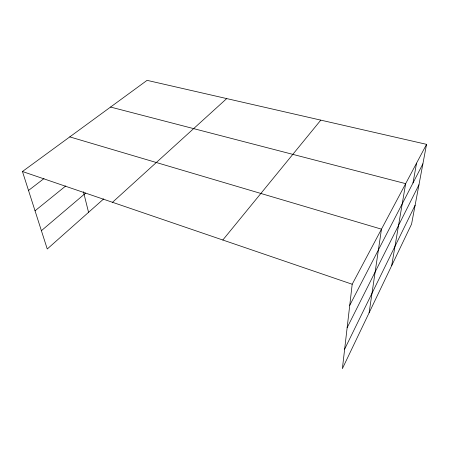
<?xml version="1.0" encoding="UTF-8"?>
<svg xmlns="http://www.w3.org/2000/svg" width="449" height="449" viewBox="0 0 449 449"><rect width="100%" height="100%" fill="white"/><g stroke="black" fill="none" stroke-linecap="round" stroke-linejoin="round"><path stroke-width="0.67" d="M426.55 144.348L352.196 284.245L342.379 368.651L411.576 224.09L426.55 144.348L147.076 80.349L22.45 171.507L47.257 248.987L103.725 198.873M369.117 312.79L381.47 229.164L69.775 136.889M391.702 265.606L405.66 183.652L110.561 107.058M412.99 182.99L416.554 163.155M344.641 349.17L415.112 205.244M347.139 327.697L418.956 184.786M349.737 305.359L422.891 163.84M222.816 240.013L320.799 120.13M112.503 202.297L226.717 98.584M41.398 230.685L85.692 193.059M35.033 210.811L65.784 185.931M28.517 190.455L43.974 178.573M22.45 171.507L352.196 284.245M83.43 191.734L88.56 212.332"/></g></svg>
